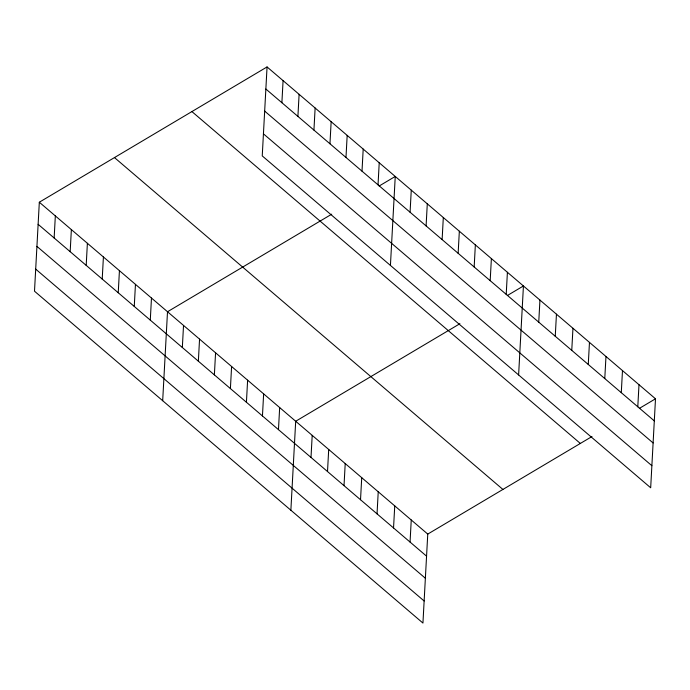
<?xml version="1.0" encoding="UTF-8"?>
<svg xmlns="http://www.w3.org/2000/svg" width="690" height="690" viewBox="0 0 690 690"><rect width="100%" height="100%" fill="white"/><g stroke="black" fill="none" stroke-linecap="round" stroke-linejoin="round"><path stroke-width="1.03" d="M39.321 202.222L34.5 291.197L422.944 623.061L427.757 534.086L39.321 202.222L267.056 66.939L655.5 398.803L650.679 487.778L262.243 155.914L267.056 66.939M54.148 237.998L55.338 215.91M70.173 251.686L71.363 229.597M86.19 265.374L87.388 243.294M102.215 279.062L103.414 256.982M118.24 292.75L119.43 270.67M134.265 306.438L135.456 284.358M150.282 320.134L151.481 298.046M162.685 400.709L167.506 311.742L331.718 214.185M182.333 347.51L183.531 325.43M198.358 361.198L199.548 339.118M214.374 374.886L215.573 352.806M230.4 388.582L231.599 366.494M246.425 402.27L247.624 380.181M262.45 415.958L263.64 393.878M281.891 102.707L283.081 80.627M278.467 429.646L279.666 407.566M297.907 116.403L299.106 94.314M290.87 510.229L295.691 421.254L459.911 323.705M313.933 130.091L315.132 108.002M311 457.436L312.199 435.356M329.958 143.779L331.148 121.699M327.509 471.546L328.707 449.466M345.983 157.467L347.173 135.387M344.017 485.648L345.216 463.568M362 171.155L363.199 149.075M360.525 499.75L361.724 477.67M378.025 184.842L379.224 162.762M377.033 513.86L378.232 491.772M390.428 265.426L395.249 176.45L379.138 186.024M410.076 212.227L411.266 190.147M393.541 527.962L394.74 505.882M426.092 225.915L427.291 203.835M410.058 542.064L411.249 519.984M442.118 239.603L443.316 217.523M458.143 253.29L459.342 231.21M474.168 266.978L475.358 244.898M490.185 280.675L491.384 258.586M506.21 294.363L507.409 272.283M518.613 374.946L523.434 285.971L507.323 295.536M538.743 322.152L539.942 300.072M555.252 336.263L556.451 314.174M571.76 350.365L572.959 328.285M588.268 364.467L589.467 342.387M604.776 378.569L605.975 356.488M621.285 392.679L622.484 370.59M637.793 406.781L638.992 384.701M427.757 534.086L591.977 436.537M639.397 408.368L655.5 398.803M265.866 89.019L654.301 420.883M264.667 111.099L653.111 442.963M263.433 133.834L651.877 465.707M191.906 111.582L580.342 443.446M114.471 157.579L502.915 489.443M38.123 224.302L426.567 556.166M36.924 246.382L425.368 578.246M35.699 269.126L424.134 600.99"/></g></svg>
